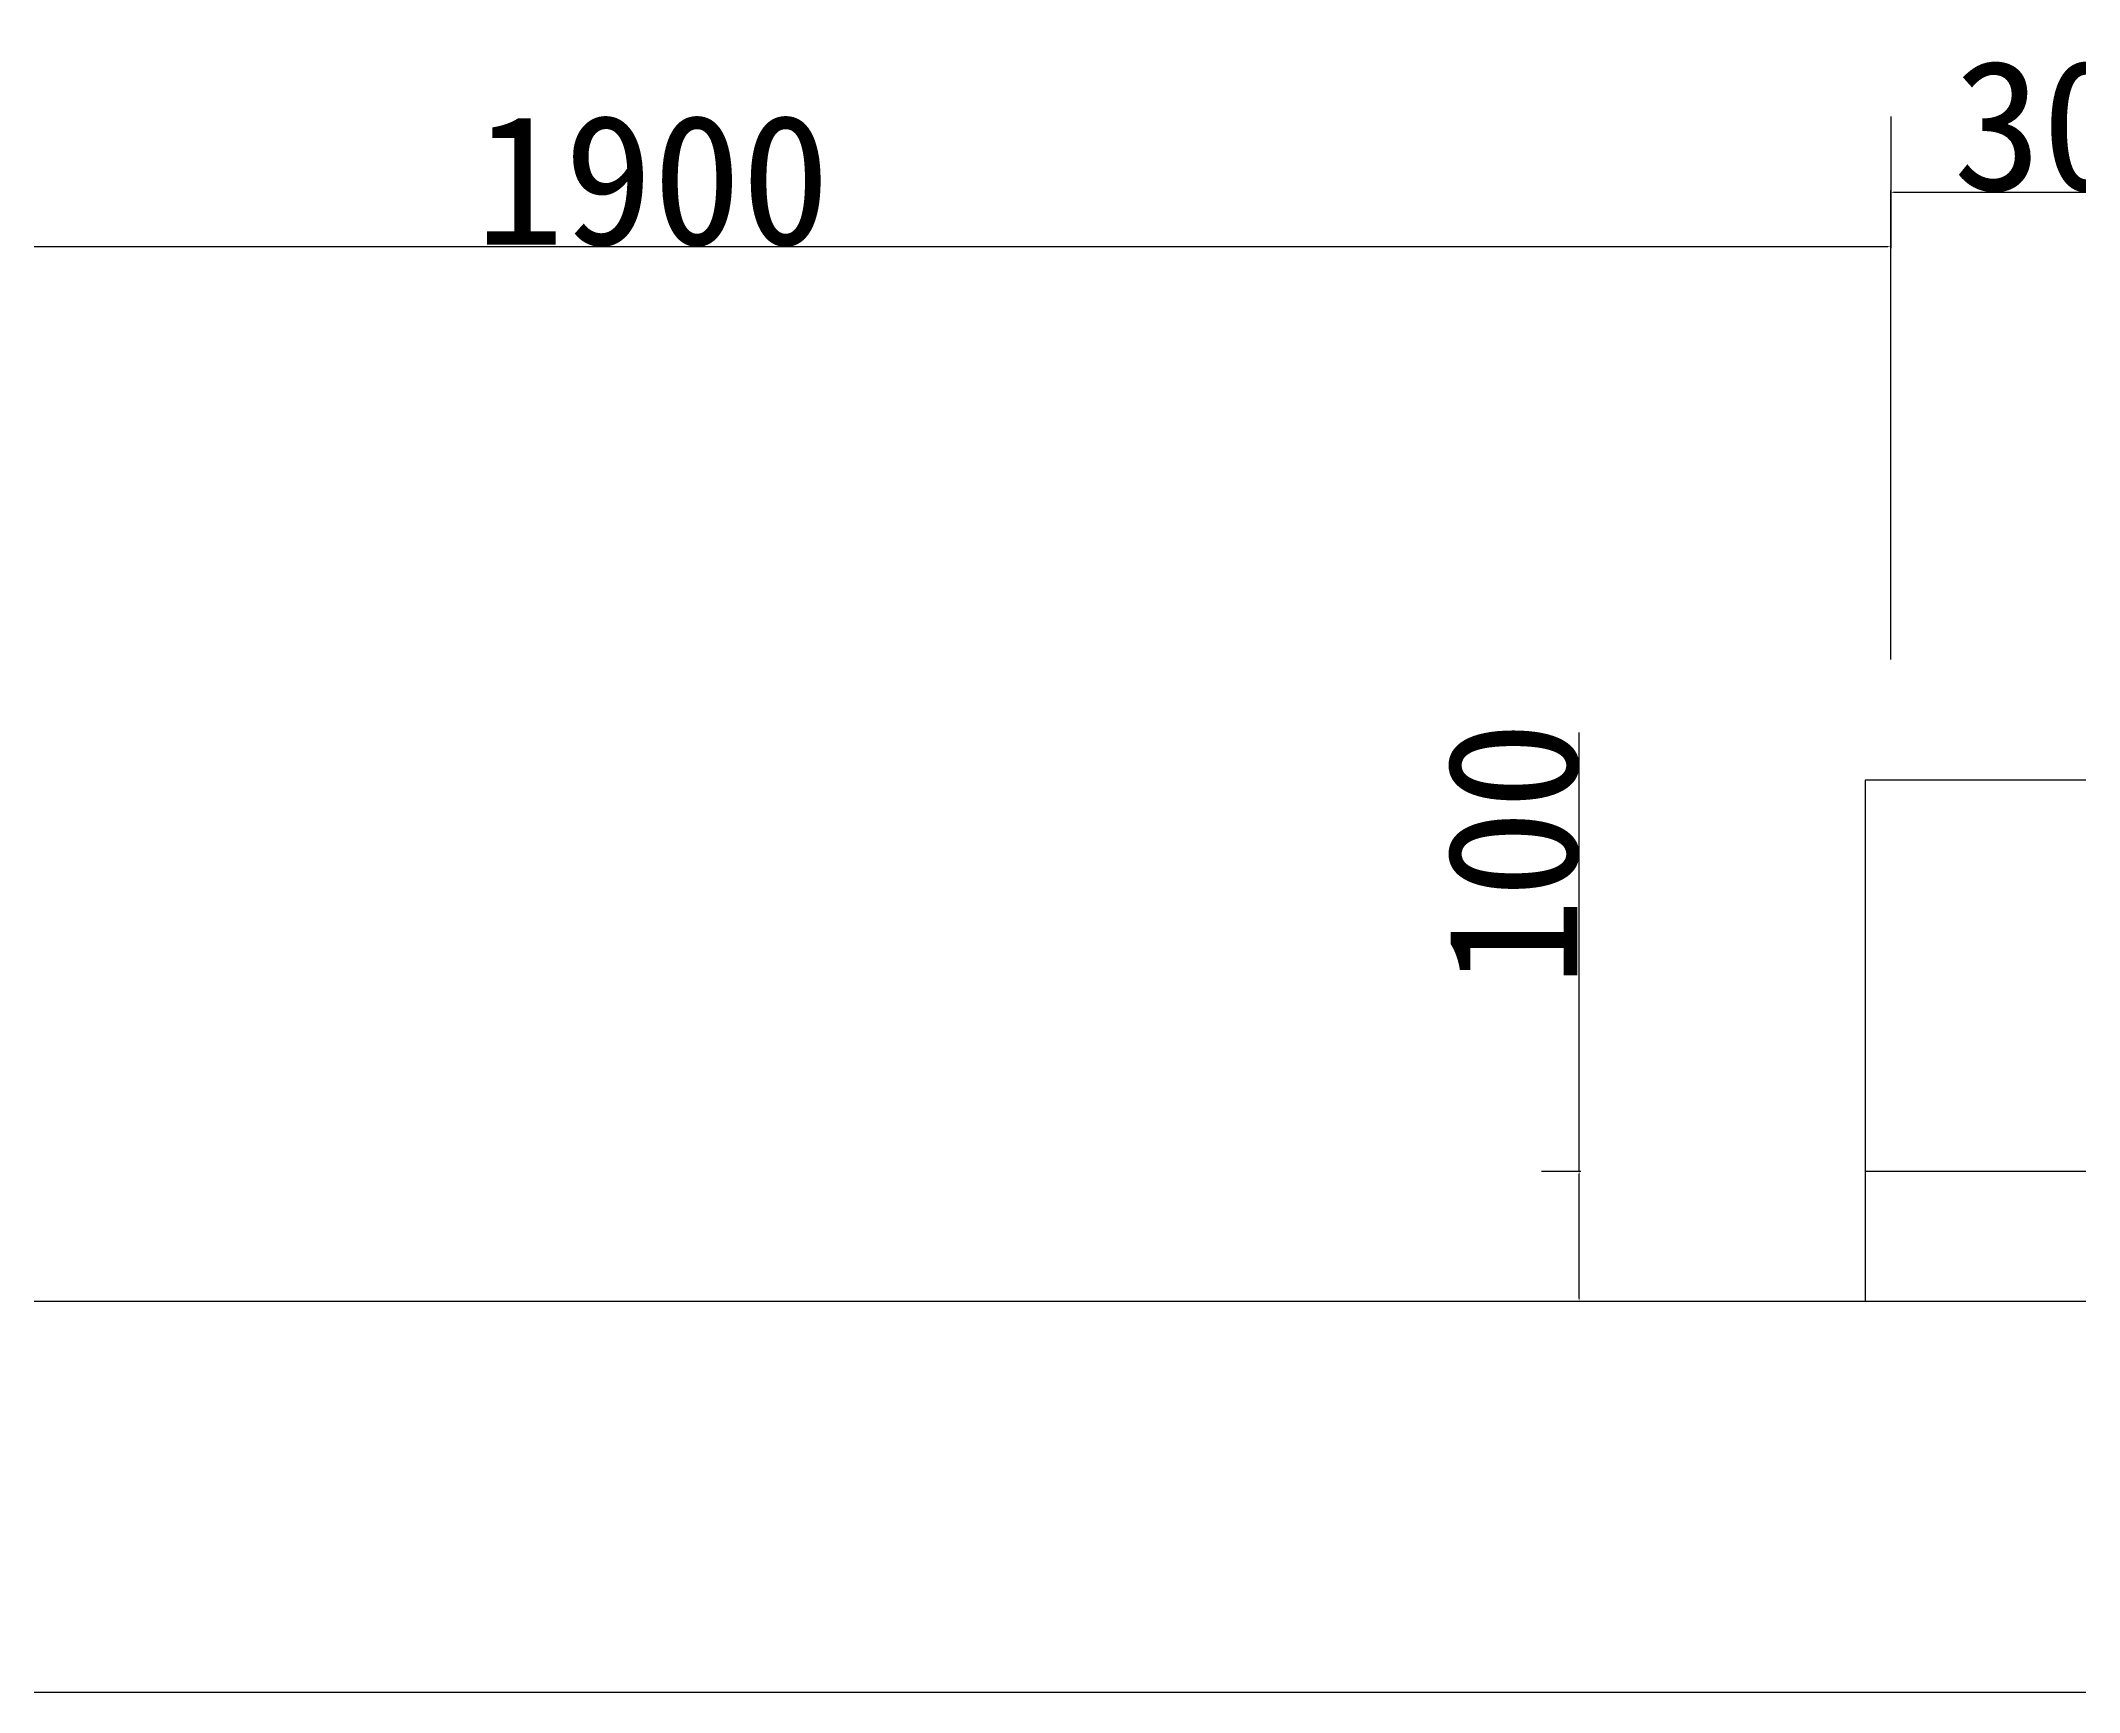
# Model space of a CAD drawing. Extents: x 537 to 24606, y 10245 to 27150.
# Drawn here: x 3781 to 5345, y 25882 to 27150 of the extents above; entities that cross this region are included whole.
import ezdxf

# ---------------------------------------------------------------- set-up
doc = ezdxf.new("R2010")
doc.units = 0
doc.layers.get('DEFPOINTS').update_dxf_attribs({"linetype": 'CONTINUOUS'})
doc.layers.add('标注', color=5, linetype='CONTINUOUS')
doc.layers.add('路', color=7, linetype='CONTINUOUS')
doc.styles.get("Standard").update_dxf_attribs({"font": '', "height": 100})
doc.styles.get('STANDARD').set_extended_font_data('KaiTi_GB2312')
doc.dimstyles.new('ISO-25', dxfattribs={"dimtxt": 2.5, "dimasz": 2.5, "dimexe": 1.25, "dimexo": 0.625, "dimtad": 1, "dimtxsty": 'STANDARD', "dimcen": 2.5, "dimazin": 3, "dimtfac": 1, "dimtmove": 0, "dimatfit": 3})

# ---------------------------------------------------------------- blocks, each defined once
blk = doc.blocks.new('*D30')
at = {"layer": 'DEFPOINTS', "color": 0}
for p in [(5200.2, 27092), (5200.2, 26991.6), (3300.2, 26674.1)]:
    blk.add_point(p, dxfattribs=at)
at = {"layer": '标注', "color": 0}
for p, q in [((5200.2, 27091.4), (5200.2, 26990.3)), ((3300.2, 26674.7), (3300.2, 26992.8)), ((3302.7, 26991.6), (5197.7, 26991.6))]:
    blk.add_line(p, q, dxfattribs=at)
for points in [[(3302.7, 26992), (3302.7, 26991.1), (3300.2, 26991.6)], [(5197.7, 26992), (5197.7, 26991.1), (5200.2, 26991.6)]]:
    blk.add_solid(points, dxfattribs=at)
at = {"layer": '标注', "color": 0, "insert": (4250.2, 27042.2), "char_height": 100, "attachment_point": 5}
blk.add_mtext('1900', dxfattribs=at)
blk = doc.blocks.new('*D43')
at = {"layer": 'DEFPOINTS', "color": 0}
for p in [(4931.5, 26282.1), (4961.1, 26282.1), (4931.5, 26182.1)]:
    blk.add_point(p, dxfattribs=at)
at = {"layer": '标注', "color": 0}
for p, q in [((4961.1, 26282.1), (4961.1, 26618.7)), ((4932.2, 26282.1), (4962.3, 26282.1)), ((4961.1, 26184.6), (4961.1, 26279.6)), ((4932.2, 26182.1), (4962.3, 26182.1))]:
    blk.add_line(p, q, dxfattribs=at)
for points in [[(4960.7, 26279.6), (4961.5, 26279.6), (4961.1, 26282.1)], [(4960.7, 26184.6), (4961.5, 26184.6), (4961.1, 26182.1)]]:
    blk.add_solid(points, dxfattribs=at)
at = {"layer": '标注', "color": 0, "insert": (4910.5, 26525.4), "char_height": 100, "attachment_point": 5, "rotation": 90}
blk.add_mtext('100', dxfattribs=at)
blk = doc.blocks.new('*D49')
at = {"layer": 'DEFPOINTS', "color": 0}
for p in [(5500.2, 27033.3), (5200.2, 26674.1), (5500.2, 26674.1)]:
    blk.add_point(p, dxfattribs=at)
at = {"layer": '标注', "color": 0}
for p, q in [((5200.2, 26674.7), (5200.2, 27034.6)), ((5202.7, 27033.3), (5497.7, 27033.3)), ((5500.2, 26674.7), (5500.2, 27034.6))]:
    blk.add_line(p, q, dxfattribs=at)
for points in [[(5202.7, 27033.8), (5202.7, 27032.9), (5200.2, 27033.3)], [(5497.7, 27033.8), (5497.7, 27032.9), (5500.2, 27033.3)]]:
    blk.add_solid(points, dxfattribs=at)
at = {"layer": '标注', "color": 0, "insert": (5350.2, 27084), "char_height": 100, "attachment_point": 5}
blk.add_mtext('300', dxfattribs=at)

msp = doc.modelspace()

# ---------------------------------------------------------------- linework, layer by layer
at = {"layer": '路'}
msp.add_line((5180.596, 26282.06), (5180.596, 26182.06), dxfattribs=at)
for points in [[(7180.596, 26282.06), (7180.596, 26582.06), (5180.596, 26582.06), (5180.596, 26282.06)], [(5480.596, 25882.06), (5480.596, 26182.06), (2980.596, 26182.06), (2980.596, 25882.06)]]:
    msp.add_lwpolyline(points, close=True, dxfattribs=at)

# ---------------------------------------------------------------- dimensions: what is measured, and where the dimension line sits
at = {"layer": '标注'}
dim = msp.add_linear_dim(base=(5500.236, 27033.339), p1=(5200.236, 26674.076), p2=(5500.236, 26674.076), dimstyle='ISO-25', dxfattribs=at)
dim.commit()
dim.dimension.update_dxf_attribs({"geometry": '*D49', "text_midpoint": (5350.236, 27033.339), "dimtype": 160})
dim = msp.add_linear_dim(base=(5200.236, 26991.553), p1=(3300.236, 26674.076), p2=(5200.236, 27091.992), dimstyle='ISO-25', dxfattribs=at)
dim.commit()
dim.dimension.update_dxf_attribs({"geometry": '*D30', "text_midpoint": (4250.236, 27042.178)})
dim = msp.add_linear_dim(base=(4961.091, 26282.06), p1=(4931.533, 26182.06), p2=(4931.533, 26282.06), angle=90, dimstyle='ISO-25', dxfattribs=at)
dim.commit()
dim.dimension.update_dxf_attribs({"geometry": '*D43', "text_midpoint": (4961.091, 26525.388), "dimtype": 160})

doc.saveas('drawing.dxf')
